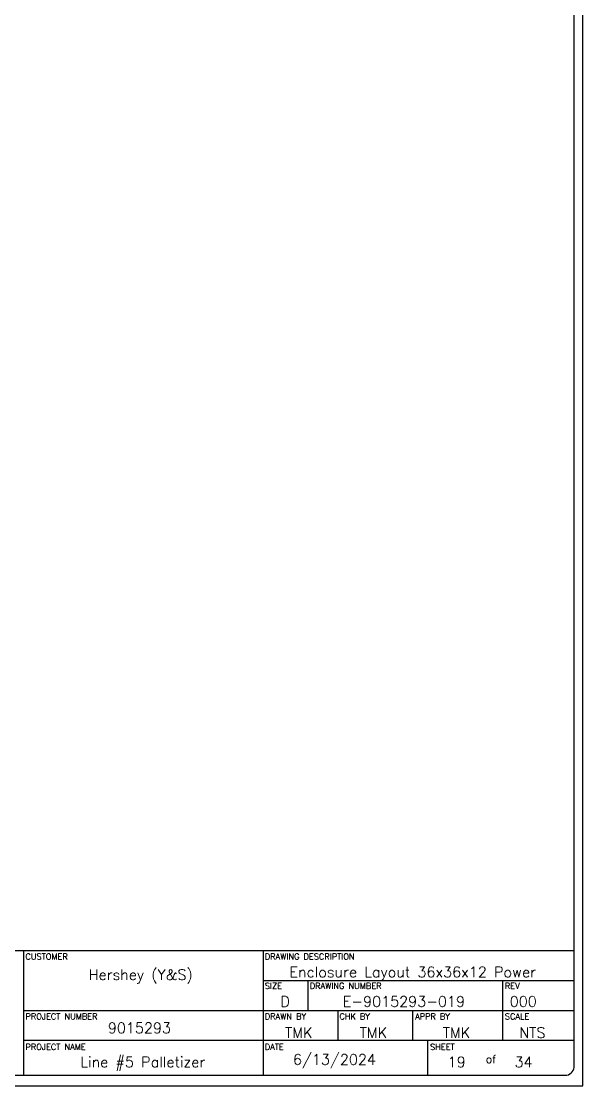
# Model space of a CAD drawing. Header units: inches. Extents: x 0 to 183, y 0 to 117.
# Drawn here: x 147.2 to 182.9, y -0.2 to 67.4 of the extents above; entities that cross this region are included whole.
import ezdxf
from ezdxf.enums import TextEntityAlignment as Align

# ---------------------------------------------------------------- set-up
doc = ezdxf.new("R2010")
doc.units = ezdxf.units.IN
doc.header["$MEASUREMENT"] = 0
doc.layers.add('TB_LABELS', color=1, linetype='Continuous')
doc.styles.add('Fields', font='simplex.shx', dxfattribs={"height": 0.185})
doc.styles.add('WD', font='romans.shx', dxfattribs={"height": 0.185})

# ---------------------------------------------------------------- blocks, each defined once
blk = doc.blocks.new('RG_Master_Ver_4_2_2')
at = {"color": 3}
for p, q in [((34.15, 0.194), (34.15, 21.734)), ((10.12, 1.563), (34.15, 1.563)), ((27.605, 1.563), (27.605, 0.072)), ((30.451, 1.563), (30.451, 0.072)), ((30.451, 1.207), (34.15, 1.207)), ((30.984, 1.207), (30.984, 0.852)), ((33.297, 1.207), (33.297, 0.852)), ((27.605, 0.852), (34.15, 0.852)), ((27.959, 0.852), (27.961, 0.852)), ((31.34, 0.852), (31.34, 0.496)), ((32.229, 0.852), (32.229, 0.496)), ((33.297, 0.852), (33.297, 0.496)), ((27.605, 0.496), (34.15, 0.496)), ((32.407, 0.496), (32.407, 0.085)), ((19.689, 0.081), (34.062, 0.081))]:
    blk.add_line(p, q, dxfattribs=at)
blk.add_lwpolyline([(0, -0.044), (34.25, -0.044), (34.25, 21.956), (0, 21.956)], close=True, dxfattribs=at)
blk.add_arc((34.035, 0.192), 0.115, 283.6956, 0.7965, dxfattribs=at)
at = {"insert": (30.807, 0.331), "char_height": 0.125, "attachment_point": 1, "style": 'Fields'}
blk.add_mtext('6/13/2024', dxfattribs=at)
at = {"style": 'Fields'}
for tag, p in [('DESCRIPTION_3', (13.116, 1.307)), ('DRN_3', (15.472, 1.307)), ('CHK_3', (16.529, 1.307)), ('APP_3', (17.552, 1.307)), ('DATE_3', (18.829, 1.307)), ('CUSTOMER', (28.997, 1.214)), ('DRAWING_DESC', (32.229, 1.246)), ('DESCRIPTION_2', (13.116, 0.951)), ('DRN_2', (15.472, 0.951)), ('CHK_2', (16.529, 0.951)), ('APP_2', (17.552, 0.951)), ('DATE_2', (18.829, 0.951)), ('SIZE', (30.715, 0.894)), ('DRAWING_#', (32.125, 0.894)), ('REV', (33.543, 0.894)), ('DESCRIPTION_1', (13.116, 0.596)), ('DRN_1', (15.472, 0.596)), ('CHK_1', (16.529, 0.596)), ('APP_1', (17.552, 0.596)), ('DATE_1', (18.829, 0.596)), ('PROJECT_#', (28.981, 0.581)), ('DRN_BY', (30.875, 0.524)), ('CHK_BY', (31.762, 0.524)), ('APP_BY', (32.75, 0.524)), ('SCALE', (33.652, 0.524)), ('PROJECT_NAME', (29.021, 0.176)), ('SHEETNUM', (32.753, 0.176)), ('TTL_SHTS', (33.547, 0.176))]:
    blk.add_attdef(tag, text='', height=0.125, dxfattribs=at).set_placement(p, align=Align.CENTER)
at = {"style": 'Fields', "flags": 9}
blk.add_attdef('WD_TB', (9.953, 0.194), '', height=0.0638, dxfattribs=at)
at = {"layer": 'TB_LABELS', "style": 'WD'}
for s, height, p in [('CUSTOMER', 0.0711, (27.627, 1.528)), ('DRAWING DESCRIPTION', 0.07114, (30.472, 1.528)), ('SIZE', 0.0711, (30.472, 1.179)), ('DRAWING NUMBER', 0.07114, (31.006, 1.179)), ('REV', 0.0711, (33.325, 1.179)), ('PROJECT NUMBER', 0.07114, (27.627, 0.816)), ('DRAWN BY', 0.0711, (30.472, 0.816)), ('CHK BY', 0.0711, (31.359, 0.816)), ('APPR BY', 0.0711, (32.258, 0.816)), ('SCALE', 0.0711, (33.325, 0.816)), ('PROJECT NAME', 0.07114, (27.627, 0.453)), ('DATE', 0.0711, (30.472, 0.453)), ('SHEET', 0.0711, (32.436, 0.453)), ('of', 0.0925, (33.098, 0.318))]:
    blk.add_text(s, height=height, dxfattribs=at).set_placement(p, align=Align.TOP_LEFT)

msp = doc.modelspace()

# ---------------------------------------------------------------- block references
ref = msp.add_blockref('RG_Master_Ver_4_2_2', (-0.0234, 0), dxfattribs=dict(xscale=5.339416058394161, yscale=5.339416058394161, zscale=5.339416058394161))
ref.add_attrib('CUSTOMER', 'Hershey (Y&S)', dxfattribs={"height": 0.667427, "style": 'Fields'}).set_placement((154.80149, 6.47943), align=Align.CENTER)
ref.add_attrib('DRAWING_DESC', 'Enclosure Layout 36x36x12 Power', dxfattribs={"height": 0.667427, "style": 'Fields'}).set_placement((172.06305, 6.65039), align=Align.CENTER)
ref.add_attrib('PROJECT_#', '9015293', dxfattribs={"height": 0.667427, "style": 'Fields'}).set_placement((154.71993, 3.10189), align=Align.CENTER)
ref.add_attrib('PROJECT_NAME', 'Line #5 Palletizer', dxfattribs={"height": 0.667427, "style": 'Fields'}).set_placement((154.932, 0.9391), align=Align.CENTER)
ref.add_attrib('SIZE', 'D', dxfattribs={"height": 0.66743, "style": 'Fields'}).set_placement((163.97422, 4.77564), align=Align.CENTER)
ref.add_attrib('APP_BY', 'TMK', dxfattribs={"height": 0.667427, "style": 'Fields'}).set_placement((174.84247, 2.8004), align=Align.CENTER)
ref.add_attrib('DRAWING_#', 'E-9015293-019', dxfattribs={"height": 0.667427, "style": 'Fields'}).set_placement((171.50534, 4.77564), align=Align.CENTER)
ref.add_attrib('REV', '000', dxfattribs={"height": 0.667427, "style": 'Fields'}).set_placement((179.07595, 4.77564), align=Align.CENTER)
ref.add_attrib('SCALE', 'NTS', dxfattribs={"height": 0.667427, "style": 'Fields'}).set_placement((179.65748, 2.8004), align=Align.CENTER)
ref.add_attrib('DRN_BY', 'TMK', dxfattribs={"height": 0.667427, "style": 'Fields'}).set_placement((164.83107, 2.8004), align=Align.CENTER)
ref.add_attrib('CHK_BY', 'TMK', dxfattribs={"height": 0.667427, "style": 'Fields'}).set_placement((169.56461, 2.8004), align=Align.CENTER)
ref.add_attrib('SHEETNUM', '19', dxfattribs={"height": 0.667427, "style": 'Fields'}).set_placement((174.85696, 0.9391), align=Align.CENTER)
ref.add_attrib('TTL_SHTS', '34', dxfattribs={"height": 0.667427, "style": 'Fields'}).set_placement((179.09829, 0.9391), align=Align.CENTER)

doc.saveas('drawing.dxf')
